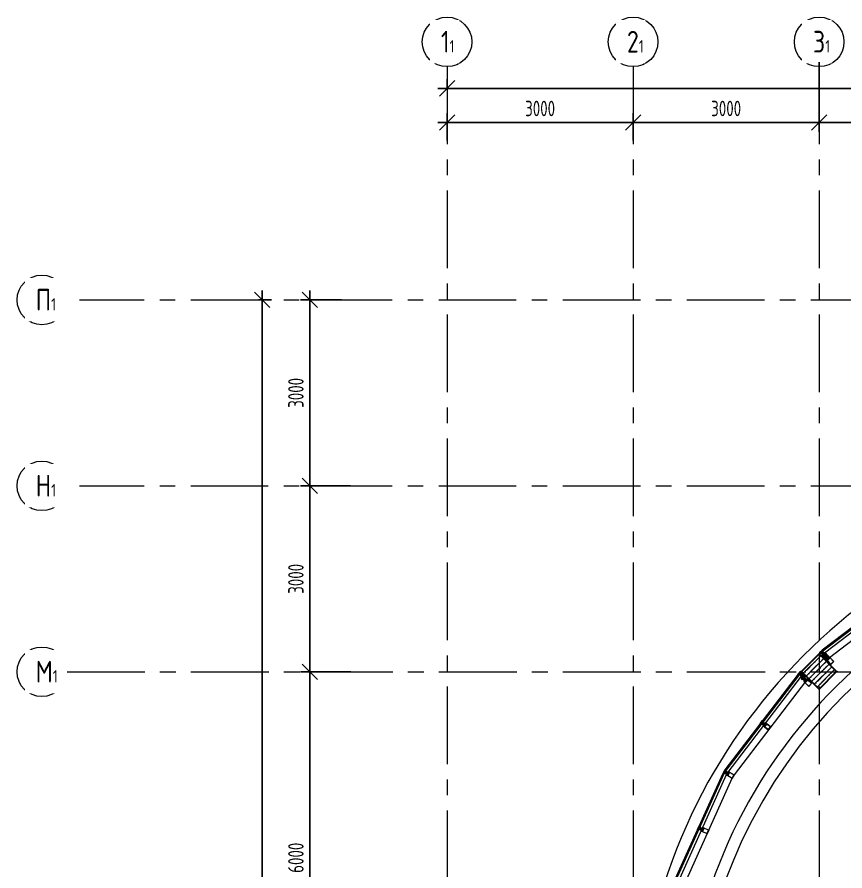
# Model space of a CAD drawing. Header units: millimetres. Extents: x -248073 to 8952771, y -150083 to 710860.
# Drawn here: x -13364 to -15, y 306183 to 319957 of the extents above; entities that cross this region are included whole.
import ezdxf

# ---------------------------------------------------------------- set-up
doc = ezdxf.new("R2010")
doc.units = ezdxf.units.MM
doc.linetypes.add('CENTER', pattern=[2, 1.25, -0.25, 0.25, -0.25])
doc.layers.get('Defpoints').update_dxf_attribs({"color": 8})
for name, color, linetype, lineweight in [('АР_Колонны', 5, 'Continuous', 30), ('АР_Колонны Штрих', 250, 'Continuous', 5), ('АР_Навесной фасад', 5, 'Continuous', 5), ('АР_Оси', 193, 'Continuous', 9), ('АР_Оси размеры', 164, 'Continuous', 9), ('АР_Перегородки витражные', 152, 'Continuous', 13), ('АР_Подоконники', 163, 'Continuous', 9), ('АР_Сущ Несущая стена', 202, 'Continuous', 30)]:
    doc.layers.add(name, color=color, linetype=linetype, lineweight=lineweight)
doc.styles.add('ГОСТ 2.304', font='', dxfattribs={"width": 0.7})
doc.styles.get('ГОСТ 2.304').set_extended_font_data('ISOCPEUR')
doc.dimstyles.new('СПДС', dxfattribs={"dimscale": 100, "dimtxt": 2.5, "dimasz": 2.5, "dimexe": 1.5, "dimexo": 0, "dimgap": 1, "dimtad": 1, "dimdec": 0, "dimrnd": 1, "dimtxsty": 'ГОСТ 2.304', "dimblk": 'OBLIQUE', "dimcen": 2.5, "dimdle": 1.5, "dimadec": 0, "dimazin": 2, "dimtfac": 0.75, "dimtdec": 0, "dimtmove": 1, "dimatfit": 3, "dimfxl": 1, "dimtolj": 1, "dimarcsym": 1})
pattern_1 = [(335.76716334, (-69115.3163, 318510.941), (0.651582564, 1.447617495), []), (65.76716334, (-69115.3163, 318510.941), (-1.447617495, 0.651582564), [])]

# ---------------------------------------------------------------- blocks, each defined once
blk = doc.blocks.new('_Oblique')
at = {"color": 8, "linetype": 'ByBlock', "lineweight": -2}
blk.add_line((-0.5, -0.5), (0.5, 0.5), dxfattribs=at)
blk = doc.blocks.new('*D1026')
at = {"layer": 'Defpoints', "color": 0, "ltscale": 100, "transparency": 16777216}
for p in [(-8643, 309395), (-7983, 309395), (-8131, 303395)]:
    blk.add_point(p, dxfattribs=at)
at = {"layer": 'АР_Оси размеры', "color": 8, "lineweight": -2, "ltscale": 100, "transparency": 16777216}
for p, q in [((-8643, 303245), (-8643, 309545)), ((-7983, 309395), (-8793, 309395)), ((-8131, 303395), (-8793, 303395))]:
    blk.add_line(p, q, dxfattribs=at)
at = {"layer": 'АР_Оси размеры', "color": 8, "lineweight": -2, "ltscale": 100, "transparency": 16777216, "xscale": 250, "yscale": 250, "zscale": 250}
for p, rotation in [((-8643, 309395), 90), ((-8643, 303395), 270)]:
    blk.add_blockref('_Oblique', p, dxfattribs=dict(at, rotation=rotation))
at = {"layer": 'АР_Оси размеры', "color": 8, "ltscale": 100, "transparency": 16777216, "insert": (-8868, 306395), "char_height": 250, "attachment_point": 5, "rotation": 90, "style": 'ГОСТ 2.304'}
blk.add_mtext('\\A1;6000', dxfattribs=at)
blk = doc.blocks.new('*D1027')
at = {"layer": 'Defpoints', "color": 0, "ltscale": 100, "transparency": 16777216}
for p in [(-8643, 312395), (-8131, 312395), (-7988, 309395)]:
    blk.add_point(p, dxfattribs=at)
at = {"layer": 'АР_Оси размеры', "color": 8, "lineweight": -2, "ltscale": 100, "transparency": 16777216}
for p, q in [((-8643, 309245), (-8643, 312545)), ((-8131, 312395), (-8793, 312395)), ((-7988, 309395), (-8793, 309395))]:
    blk.add_line(p, q, dxfattribs=at)
at = {"layer": 'АР_Оси размеры', "color": 8, "lineweight": -2, "ltscale": 100, "transparency": 16777216, "xscale": 250, "yscale": 250, "zscale": 250}
for p, rotation in [((-8643, 312395), 90), ((-8643, 309395), 270)]:
    blk.add_blockref('_Oblique', p, dxfattribs=dict(at, rotation=rotation))
at = {"layer": 'АР_Оси размеры', "color": 8, "ltscale": 100, "transparency": 16777216, "insert": (-8868, 310895), "char_height": 250, "attachment_point": 5, "rotation": 90, "style": 'ГОСТ 2.304'}
blk.add_mtext('\\A1;3000', dxfattribs=at)
blk = doc.blocks.new('*D1028')
at = {"layer": 'Defpoints', "color": 0, "ltscale": 100, "transparency": 16777216}
for p in [(-8643, 315395), (-8131, 315395), (-7988, 312395)]:
    blk.add_point(p, dxfattribs=at)
at = {"layer": 'АР_Оси размеры', "color": 8, "lineweight": -2, "ltscale": 100, "transparency": 16777216}
for p, q in [((-8643, 312245), (-8643, 315545)), ((-8131, 315395), (-8793, 315395)), ((-7988, 312395), (-8793, 312395))]:
    blk.add_line(p, q, dxfattribs=at)
at = {"layer": 'АР_Оси размеры', "color": 8, "lineweight": -2, "ltscale": 100, "transparency": 16777216, "xscale": 250, "yscale": 250, "zscale": 250}
for p, rotation in [((-8643, 315395), 90), ((-8643, 312395), 270)]:
    blk.add_blockref('_Oblique', p, dxfattribs=dict(at, rotation=rotation))
at = {"layer": 'АР_Оси размеры', "color": 8, "ltscale": 100, "transparency": 16777216, "insert": (-8868, 313895), "char_height": 250, "attachment_point": 5, "rotation": 90, "style": 'ГОСТ 2.304'}
blk.add_mtext('\\A1;3000', dxfattribs=at)
blk = doc.blocks.new('*D1029')
at = {"layer": 'Defpoints', "color": 0, "ltscale": 100, "transparency": 16777216}
for p in [(-9469, 315395), (-9469, 267480), (-9413, 267480)]:
    blk.add_point(p, dxfattribs=at)
at = {"layer": 'АР_Оси размеры', "color": 8, "lineweight": -2, "ltscale": 100, "transparency": 16777216}
for p, q in [((-9413, 315545), (-9413, 267330)), ((-9469, 315395), (-9263, 315395)), ((-9469, 267480), (-9263, 267480))]:
    blk.add_line(p, q, dxfattribs=at)
at = {"layer": 'АР_Оси размеры', "color": 8, "lineweight": -2, "ltscale": 100, "transparency": 16777216, "xscale": 250, "yscale": 250, "zscale": 250}
for p, rotation in [((-9413, 315395), 90), ((-9413, 267480), 270)]:
    blk.add_blockref('_Oblique', p, dxfattribs=dict(at, rotation=rotation))
at = {"layer": 'АР_Оси размеры', "color": 8, "ltscale": 100, "transparency": 16777216, "insert": (-9640, 291438), "char_height": 250, "attachment_point": 5, "rotation": 90, "style": 'ГОСТ 2.304'}
blk.add_mtext('\\A1;47915', dxfattribs=at)
blk = doc.blocks.new('*D1030')
at = {"layer": 'Defpoints', "color": 0, "ltscale": 100, "transparency": 16777216}
for p in [(-3430, 318258), (-6430, 317964), (-3430, 317964)]:
    blk.add_point(p, dxfattribs=at)
at = {"layer": 'АР_Оси размеры', "color": 8, "lineweight": -2, "ltscale": 100, "transparency": 16777216}
for p, q in [((-6430, 317964), (-6430, 318408)), ((-3430, 317964), (-3430, 318408)), ((-6580, 318258), (-3280, 318258))]:
    blk.add_line(p, q, dxfattribs=at)
at = {"layer": 'АР_Оси размеры', "color": 8, "lineweight": -2, "ltscale": 100, "transparency": 16777216, "xscale": 250, "yscale": 250, "zscale": 250, "rotation": 180}
blk.add_blockref('_Oblique', (-6430, 318258), dxfattribs=at)
at = {"layer": 'АР_Оси размеры', "color": 8, "lineweight": -2, "ltscale": 100, "transparency": 16777216, "xscale": 250, "yscale": 250, "zscale": 250}
blk.add_blockref('_Oblique', (-3430, 318258), dxfattribs=at)
at = {"layer": 'АР_Оси размеры', "color": 8, "ltscale": 100, "transparency": 16777216, "insert": (-4930, 318483), "char_height": 250, "attachment_point": 5, "style": 'ГОСТ 2.304'}
blk.add_mtext('\\A1;3000', dxfattribs=at)
blk = doc.blocks.new('*D1031')
at = {"layer": 'Defpoints', "color": 0, "ltscale": 100, "transparency": 16777216}
for p in [(-430, 319228), (-430, 318258), (-3430, 317964)]:
    blk.add_point(p, dxfattribs=at)
at = {"layer": 'АР_Оси размеры', "color": 8, "lineweight": -2, "ltscale": 100, "transparency": 16777216}
for p, q in [((-430, 319228), (-430, 318108)), ((-3430, 317964), (-3430, 318408)), ((-3580, 318258), (-280, 318258))]:
    blk.add_line(p, q, dxfattribs=at)
at = {"layer": 'АР_Оси размеры', "color": 8, "lineweight": -2, "ltscale": 100, "transparency": 16777216, "xscale": 250, "yscale": 250, "zscale": 250, "rotation": 180}
blk.add_blockref('_Oblique', (-3430, 318258), dxfattribs=at)
at = {"layer": 'АР_Оси размеры', "color": 8, "lineweight": -2, "ltscale": 100, "transparency": 16777216, "xscale": 250, "yscale": 250, "zscale": 250}
blk.add_blockref('_Oblique', (-430, 318258), dxfattribs=at)
at = {"layer": 'АР_Оси размеры', "color": 8, "ltscale": 100, "transparency": 16777216, "insert": (-1930, 318483), "char_height": 250, "attachment_point": 5, "style": 'ГОСТ 2.304'}
blk.add_mtext('\\A1;3000', dxfattribs=at)
blk = doc.blocks.new('*D1032')
at = {"layer": 'Defpoints', "color": 0, "ltscale": 100, "transparency": 16777216}
for p in [(-430, 319228), (2570, 318846), (2570, 318258)]:
    blk.add_point(p, dxfattribs=at)
at = {"layer": 'АР_Оси размеры', "color": 8, "lineweight": -2, "ltscale": 100, "transparency": 16777216}
for p, q in [((-430, 319228), (-430, 318108)), ((2570, 318846), (2570, 318108)), ((-580, 318258), (2720, 318258))]:
    blk.add_line(p, q, dxfattribs=at)
at = {"layer": 'АР_Оси размеры', "color": 8, "lineweight": -2, "ltscale": 100, "transparency": 16777216, "xscale": 250, "yscale": 250, "zscale": 250, "rotation": 180}
blk.add_blockref('_Oblique', (-430, 318258), dxfattribs=at)
at = {"layer": 'АР_Оси размеры', "color": 8, "lineweight": -2, "ltscale": 100, "transparency": 16777216, "xscale": 250, "yscale": 250, "zscale": 250}
blk.add_blockref('_Oblique', (2570, 318258), dxfattribs=at)
at = {"layer": 'АР_Оси размеры', "color": 8, "ltscale": 100, "transparency": 16777216, "insert": (1070, 318483), "char_height": 250, "attachment_point": 5, "style": 'ГОСТ 2.304'}
blk.add_mtext('\\A1;3000', dxfattribs=at)
blk = doc.blocks.new('*D1015')
at = {"layer": 'Defpoints', "color": 0, "ltscale": 100, "transparency": 16777216}
for p in [(-6430, 318807), (57080, 318807), (57080, 318807)]:
    blk.add_point(p, dxfattribs=at)
at = {"layer": 'АР_Оси размеры', "color": 8, "lineweight": -2, "ltscale": 100, "transparency": 16777216}
for p, q in [((-6430, 318807), (-6430, 318957)), ((57080, 318807), (57080, 318957)), ((-6580, 318807), (57230, 318807))]:
    blk.add_line(p, q, dxfattribs=at)
at = {"layer": 'АР_Оси размеры', "color": 8, "lineweight": -2, "ltscale": 100, "transparency": 16777216, "xscale": 250, "yscale": 250, "zscale": 250, "rotation": 180}
blk.add_blockref('_Oblique', (-6430, 318807), dxfattribs=at)
at = {"layer": 'АР_Оси размеры', "color": 8, "lineweight": -2, "ltscale": 100, "transparency": 16777216, "xscale": 250, "yscale": 250, "zscale": 250}
blk.add_blockref('_Oblique', (57080, 318807), dxfattribs=at)
at = {"layer": 'АР_Оси размеры', "color": 8, "ltscale": 100, "transparency": 16777216, "insert": (25325, 319032), "char_height": 250, "attachment_point": 5, "style": 'ГОСТ 2.304'}
blk.add_mtext('\\A1;63510', dxfattribs=at)
blk = doc.blocks.new('A$Cb486bd23')
at = {"layer": 'АР_Колонны Штрих', "ltscale": 100}
h = blk.add_hatch(dxfattribs=at)
h.set_pattern_fill('ANSI35', color=8, scale=500)
h.set_pattern_definition([(45, (-955186.53, 45622.26), (-88.388348, 88.388348), []), (45, (-955098.14, 45622.26), (-88.388348, 88.388348), [156.25, -31.25, 0, -31.25])])
h.paths.add_polyline_path([(2181, 6028), (1899, 5745), (2181, 5462), (2464, 5745)])
blk = doc.blocks.new('A$C641599e0')
at = {"layer": 'АР_Колонны', "color": 8, "ltscale": 100}
blk.add_lwpolyline([(1899, 5745), (2181, 6028), (2464, 5745), (2181, 5462)], close=True, dxfattribs=at)
blk = doc.blocks.new('стойка витр.')
h = blk.add_hatch()
h.set_pattern_fill('ANSI37', color=8, scale=0.5, angle=-69.2328)
h.set_pattern_definition(pattern_1)
edge = h.paths.add_edge_path()
edge.add_line((-23, 14), (-23, 15))
edge.add_arc((-23, 15), 0.427, 20.7605, 72.3)
edge.add_arc((-23, 16), 0.427, 110.764, 252.288, ccw=False)
edge.add_line((-23, 16), (-22, 16))
edge.add_arc((-22, 16), 0.183, 20.749, 110.7854, ccw=False)
edge.add_line((-22, 16), (-22, 16))
edge.add_arc((-22, 16), 0.183, 200.7666, 335.778)
edge.add_line((-22, 16), (-21, 18))
edge.add_arc((-22, 18), 0.637, 344.3928, 381.7249)
edge.add_line((-21, 18), (-23, 22))
edge.add_arc((-23, 22), 0.637, 19.8094, 57.1415)
edge.add_line((-23, 22), (-24, 23))
edge.add_arc((-24, 23), 0.183, 65.7564, 200.7677)
edge.add_line((-25, 23), (-24, 23))
edge.add_arc((-25, 23), 0.183, -69.251, 20.7854, ccw=False)
edge.add_line((-25, 23), (-26, 22))
edge.add_arc((-26, 23), 0.427, 149.2464, 290.7703, ccw=False)
edge.add_arc((-27, 23), 0.427, 329.2344, 380.7738)
edge.add_line((-26, 23), (-27, 24))
edge.add_arc((-27, 24), 0.183, 20.749, 110.7854)
edge.add_line((-27, 24), (-33, 22))
edge.add_arc((-33, 21), 0.306, 107.612, 200.6883)
edge.add_line((-34, 21), (-33, 21))
edge.add_arc((-33, 21), 0.304, 200.7453, 225.8124)
edge.add_line((-33, 21), (-32, 19))
edge.add_arc((-32, 19), 0.305, -108.8628, 45.7814, ccw=False)
edge.add_arc((-29, 28), 9.95, 231.9543, 250.0412, ccw=False)
edge.add_arc((-35, 20), 0.4, 42.3093, 119.225)
edge.add_arc((-35, 20), 0.602, 134.395, 228.6478)
edge.add_arc((-29, 28), 11, 232.0873, 240.8889)
edge.add_arc((-37, 13), 6.09, 40.7589, 60.6144, ccw=False)
edge.add_arc((-33, 17), 0.305, -34.8959, 41.6027, ccw=False)
edge.add_line((-32, 16), (-33, 16))
edge.add_arc((-33, 16), 0.305, 145.1101, 256.4243)
edge.add_line((-33, 15), (-32, 15))
edge.add_arc((-32, 15), 0.305, -34.8899, 76.4243, ccw=False)
edge.add_line((-32, 15), (-32, 14))
edge.add_arc((-32, 14), 0.305, 145.1101, 256.4243)
edge.add_line((-32, 13), (-31, 13))
edge.add_arc((-31, 13), 0.305, -24.2247, 76.4204, ccw=False)
edge.add_line((-31, 13), (-32, 11))
edge.add_arc((-31, 11), 0.305, 155.7711, 290.7403)
edge.add_line((-31, 11), (-23, 14))
edge.add_arc((-23, 14), 0.183, 290.749, 380.749)
edge = h.paths.add_edge_path(flags=16)
edge.add_line((-23, 21), (-22, 19))
edge.add_arc((-23, 18), 0.541, -69.2328, 20.7672, ccw=False)
edge.add_line((-23, 18), (-23, 18))
edge.add_arc((-24, 18), 0.541, 200.7672, 290.7672, ccw=False)
edge.add_line((-24, 18), (-25, 20))
edge.add_arc((-25, 20), 0.541, 110.7672, 200.7672, ccw=False)
edge.add_line((-25, 21), (-24, 21))
edge.add_arc((-24, 21), 0.541, 20.7672, 110.7672, ccw=False)
edge = h.paths.add_edge_path(flags=16)
edge.add_line((-27, 20), (-26, 17))
edge.add_arc((-26, 17), 0.541, -69.2328, 20.7672, ccw=False)
edge.add_line((-26, 16), (-28, 15))
edge.add_arc((-28, 16), 0.541, 200.7672, 290.7672, ccw=False)
edge.add_line((-29, 15), (-30, 19))
edge.add_arc((-30, 19), 0.541, 110.7672, 200.7672, ccw=False)
edge.add_line((-30, 20), (-28, 21))
edge.add_arc((-27, 20), 0.541, 20.7672, 110.7672, ccw=False)
h = blk.add_hatch()
h.set_pattern_fill('ANSI37', color=8, scale=0.5, angle=-69.2328)
h.set_pattern_definition([(335.76716334, (-69115.9168, 318510.7132), (0.651582564, 1.447617495), []), (65.76716334, (-69115.9168, 318510.7132), (-1.447617495, 0.651582564), [])])
edge = h.paths.add_edge_path()
edge.add_arc((-61, -46), 0.549, 155.7657, 200.7672)
edge.add_line((-62, -46), (-61, -44))
edge.add_arc((-61, -44), 0.183, 20.7672, 155.7657)
edge.add_line((-61, -44), (-61, -45))
edge.add_arc((-61, -45), 0.183, 200.7672, 290.7672)
edge.add_line((-61, -45), (-59, -44))
edge.add_arc((-60, -44), 0.427, -69.2328, 72.2936)
edge.add_arc((-59, -43), 0.427, 200.7672, 252.2936)
edge.add_line((-60, -43), (-63, -35))
edge.add_arc((-63, -34), 0.305, 110.7672, 200.7672)
edge.add_line((-63, -34), (-61, -33))
edge.add_arc((-60, -34), 0.304, 76.4029, 110.7672)
edge.add_line((-60, -33), (-60, -34))
edge.add_arc((-108, -56), 53, 16.7114, 24.8229)
edge.add_line((-57, -41), (-58, -41))
edge.add_arc((-58, -41), 0.305, 145.1109, 256.4234)
edge.add_line((-58, -42), (-57, -42))
edge.add_arc((-57, -42), 0.305, -34.8891, 76.4234)
edge.add_line((-57, -42), (-57, -43))
edge.add_arc((-57, -43), 0.305, 145.1109, 256.4234)
edge.add_line((-57, -44), (-56, -44))
edge.add_arc((-56, -44), 0.305, -34.8891, 76.4234)
edge.add_line((-56, -44), (-56, -45))
edge.add_arc((-56, -45), 0.305, 145.1109, 256.4234)
edge.add_line((-56, -46), (-55, -46))
edge.add_arc((-56, -46), 0.305, -34.8891, 76.4234)
edge.add_line((-55, -46), (-56, -47))
edge.add_arc((-56, -47), 0.305, 145.1109, 256.4234)
edge.add_line((-56, -47), (-55, -48))
edge.add_arc((-55, -48), 0.305, -34.8891, 76.4234)
edge.add_line((-55, -48), (-55, -49))
edge.add_arc((-55, -49), 0.305, 145.1109, 256.4234)
edge.add_line((-55, -49), (-54, -50))
edge.add_arc((-54, -50), 0.305, -34.8891, 76.4234)
edge.add_line((-54, -50), (-54, -51))
edge.add_arc((-54, -51), 0.305, 145.1109, 256.4234)
edge.add_line((-54, -51), (-53, -51))
edge.add_arc((-53, -52), 0.305, -43.6751, 76.4279)
edge.add_line((-53, -52), (-54, -53))
edge.add_arc((-54, -53), 0.305, 136.3286, 262.7471)
edge.add_arc((-55, -61), 7.99, 59.586, 82.7471)
edge.add_arc((-51, -54), 0.305, 253.291, 419.586)
edge.add_arc((-53, -61), 6.03, 73.291, 110.7672)
edge.add_line((-55, -55), (-55, -55))
edge.add_arc((-55, -55), 0.427, 200.7672, 290.7672)
edge.add_line((-55, -55), (-57, -51))
edge.add_arc((-56, -51), 0.427, 149.2366, 200.7672)
edge.add_arc((-57, -51), 0.427, -30.7634, 40.0143)
edge.add_arc((-57, -51), 0.427, 40.0005, 110.7672)
edge.add_line((-57, -50), (-58, -51))
edge.add_arc((-58, -51), 0.183, 110.7672, 200.7672)
edge.add_line((-58, -51), (-58, -51))
edge.add_arc((-59, -51), 0.183, 245.7686, 380.7672)
edge.add_line((-59, -51), (-60, -51))
edge.add_arc((-60, -50), 0.549, 200.7672, 245.7686)
edge.add_line((-60, -50), (-62, -46))
edge = h.paths.add_edge_path(flags=16)
edge.add_arc((-59, -49), 0.541, 200.7672, 290.7672)
edge.add_line((-61, -47), (-60, -49))
edge.add_arc((-60, -47), 0.541, 110.7672, 200.7672)
edge.add_line((-59, -46), (-60, -46))
edge.add_arc((-59, -46), 0.541, 20.7672, 110.7672)
edge.add_line((-58, -48), (-59, -46))
edge.add_arc((-58, -49), 0.541, -69.2328, 20.7672)
edge.add_line((-59, -50), (-58, -49))
h = blk.add_hatch()
h.set_pattern_fill('ANSI37', color=8, scale=0.5, angle=-69.2328)
h.set_pattern_definition(pattern_1)
edge = h.paths.add_edge_path()
edge.add_line((-8, -26), (-7, -27))
edge.add_arc((-8, -27), 0.427, -30.7656, 20.7738, ccw=False)
edge.add_arc((-7, -27), 0.427, 149.2464, 290.7703)
edge.add_line((-7, -28), (-6, -27))
edge.add_arc((-6, -27), 0.183, 290.749, 380.7854)
edge.add_line((-6, -27), (-6, -27))
edge.add_arc((-6, -27), 0.183, 65.7564, 200.7677, ccw=False)
edge.add_line((-5, -27), (-4, -27))
edge.add_arc((-4, -28), 0.637, 19.8094, 57.1415, ccw=False)
edge.add_line((-4, -28), (-2, -31))
edge.add_arc((-3, -32), 0.637, -15.6072, 21.7249, ccw=False)
edge.add_line((-2, -32), (-3, -33))
edge.add_arc((-3, -33), 0.183, 200.7666, 335.778, ccw=False)
edge.add_line((-3, -33), (-3, -33))
edge.add_arc((-3, -33), 0.183, 20.749, 110.7854)
edge.add_line((-3, -33), (-4, -34))
edge.add_arc((-4, -34), 0.427, 110.764, 252.288)
edge.add_arc((-5, -35), 0.427, 20.7605, 72.3, ccw=False)
edge.add_line((-4, -35), (-4, -36))
edge.add_arc((-4, -36), 0.183, -69.251, 20.7854, ccw=False)
edge.add_line((-4, -36), (-11, -38))
edge.add_arc((-11, -38), 0.306, 200.846, 293.9223, ccw=False)
edge.add_line((-11, -38), (-11, -38))
edge.add_arc((-11, -37), 0.304, 175.722, 200.789, ccw=False)
edge.add_line((-11, -37), (-11, -35))
edge.add_arc((-12, -35), 0.305, 355.7529, 510.3972)
edge.add_arc((-3, -40), 9.95, 151.4932, 169.58)
edge.add_arc((-13, -38), 0.4, 282.3093, 359.225, ccw=False)
edge.add_arc((-13, -38), 0.602, 172.8865, 267.1393, ccw=False)
edge.add_arc((-3, -40), 11, 160.6454, 169.447, ccw=False)
edge.add_arc((-19, -34), 6.09, 340.92, 360.7754)
edge.add_arc((-13, -34), 0.305, 359.9316, 436.4302)
edge.add_line((-13, -34), (-14, -34))
edge.add_arc((-14, -33), 0.305, 145.1101, 256.4243, ccw=False)
edge.add_line((-14, -33), (-14, -32))
edge.add_arc((-14, -32), 0.305, 325.1101, 436.4243)
edge.add_line((-14, -32), (-15, -32))
edge.add_arc((-15, -31), 0.305, 145.1101, 256.4243, ccw=False)
edge.add_line((-15, -31), (-14, -30))
edge.add_arc((-15, -30), 0.305, 325.1139, 425.759)
edge.add_line((-15, -30), (-16, -29))
edge.add_arc((-16, -29), 0.305, 110.794, 245.7633, ccw=False)
edge.add_line((-16, -29), (-8, -26))
edge.add_arc((-8, -26), 0.183, 20.7854, 110.7854, ccw=False)
edge = h.paths.add_edge_path(flags=16)
edge.add_line((-3, -31), (-4, -29))
edge.add_arc((-5, -29), 0.541, 20.7672, 110.7672)
edge.add_line((-5, -28), (-6, -29))
edge.add_arc((-6, -29), 0.541, 110.7672, 200.7672)
edge.add_line((-6, -29), (-5, -32))
edge.add_arc((-5, -32), 0.541, 200.7672, 290.7672)
edge.add_line((-5, -32), (-4, -32))
edge.add_arc((-4, -31), 0.541, 290.7672, 380.7672)
edge = h.paths.add_edge_path(flags=16)
edge.add_line((-7, -33), (-8, -29))
edge.add_arc((-9, -30), 0.541, 20.7672, 110.7672)
edge.add_line((-9, -29), (-11, -30))
edge.add_arc((-11, -31), 0.541, 110.7672, 200.7672)
edge.add_line((-11, -31), (-10, -34))
edge.add_arc((-10, -34), 0.541, 200.7672, 290.7672)
edge.add_line((-9, -35), (-7, -34))
edge.add_arc((-7, -33), 0.541, 290.7672, 380.7672)
at = {"color": 8, "lineweight": 0, "ltscale": 100, "transparency": 33554687}
for points in [[(-69, -58), (-90, -2), (-90, -1), (-89, -1), (-89, -1), (-88, -3), (-87, -3), (-87, -3), (-86, -3), (-87, -1), (-87, 0), (-82, 2), (-81, 1), (-80, 1), (-77, 4), (-78, 5), (-90, 0), (-91, -2), (-70, -59), (-68, -60), (-55, -55), (-55, -54), (-59, -54), (-59, -54), (-60, -56), (-65, -58), (-66, -57), (-67, -55), (-67, -55), (-68, -55), (-68, -56), (-67, -58), (-67, -58), (-68, -59)], [(66, 59), (-27, 24), (-26, 22), (-25, 22), (-25, 22), (-25, 23), (-21, 25), (-19, 21), (-19, 21), (-19, 21), (-18, 17), (-22, 16), (-23, 17), (-23, 16), (-23, 16), (-23, 14), (-17, 16), (-16, 17), (-15, 20), (-15, 20), (-17, 24), (-17, 25), (-17, 25), (-14, 27), (-12, 26), (-4, 5), (-5, 4), (-33, -7), (-33, -7), (-32, -8), (-31, -9), (-30, -9), (-30, -9), (-29, -9), (-29, -8), (-28, -9), (-27, -8), (-27, -8), (-26, -8), (-25, -7), (-25, -7), (-25, -7), (-24, -7), (-24, -6), (-23, -7), (-22, -6), (-22, -6), (-21, -6), (-20, -6), (-20, -5), (-20, -5), (-19, -5), (-18, -4), (-18, -5), (-17, -4), (-15, -5), (-15, -6), (-16, -8), (-16, -9), (-16, -8), (-17, -9), (-18, -9), (-18, -9), (-19, -9), (-19, -10), (-20, -10), (-21, -10), (-21, -11), (-21, -10), (-23, -11), (-23, -11), (-23, -11), (-24, -11), (-24, -12), (-25, -12), (-26, -12), (-26, -13), (-26, -12), (-28, -13), (-28, -13), (-28, -13), (-29, -13), (-29, -14), (-30, -15), (-29, -16), (-29, -16), (-1, -6), (0, -6), (8, -28), (8, -29), (4, -31), (3, -30), (3, -29), (2, -25), (2, -25), (-1, -23), (-2, -23), (-8, -25), (-7, -27), (-6, -28), (-6, -27), (-6, -26), (-2, -25), (0, -28), (0, -28), (0, -29), (1, -32), (-4, -34), (-4, -33), (-4, -33), (-5, -34), (-4, -36), (89, -1), (89, 1), (67, 59)], [(64, 56), (85, 0), (11, -28), (-11, 28)]]:
    blk.add_lwpolyline(points, close=True, dxfattribs=at)
for points in [[(-74, -6), (-74, -6), (-75, -6), (-74, -7), (-77, -8, -0.414362), (-77, -8), (-79, -2, -0.414326), (-79, 0), (-77, 0), (-77, -1), (-76, 0), (-76, 0), (-77, 3, 0.551224), (-78, 4), (-80, 1, -0.267349), (-81, 1), (-82, 1, 0.249629), (-83, 1), (-86, -2, 0.827043), (-86, -3), (-82, -2, -0.414326), (-81, -2), (-78, -9, 0.414326), (-77, -10), (-76, -9, -0.082799), (-72, -16), (-68, -26), (-68, -26), (-68, -26), (-65, -35, -0.082799), (-63, -43), (-64, -44, 0.414326), (-65, -45), (-62, -52, -0.414326), (-62, -53), (-66, -55, 0.827043), (-66, -56), (-61, -56, 0.249629), (-61, -55), (-60, -54, -0.267349), (-59, -54), (-56, -54, 0.551224), (-56, -54), (-57, -51), (-57, -50), (-58, -50), (-58, -51), (-59, -52, -0.414326), (-60, -51), (-63, -45, -0.414362), (-63, -45), (-60, -44), (-60, -45), (-60, -45), (-59, -44)], [(-74, 3, 0.57795), (-74, 4), (-75, 4, -0.615334), (-75, 4, 0.101403), (-74, 7, 0.887085), (-74, 7, -0.164997), (-77, 5), (-77, 5, 0.414304), (-78, 4), (-76, 1, 0.228696), (-76, 1, -0.319049), (-76, 0, -0.319002), (-76, 0), (-77, -1, -0.4144), (-77, -1), (-78, 0, 0.668339), (-78, 0), (-79, -2, 0.198883), (-79, -2), (-77, -6, 0.198883), (-77, -7), (-75, -7, 0.668339), (-75, -7), (-75, -7, -0.4144), (-75, -7), (-74, -6, -0.710202), (-73, -7, 0.228696), (-73, -7), (-70, -16, 0.414362), (-70, -16), (-67, -15, 0.151171), (-67, -15), (-67, -15, 0.035408), (-70, -8), (-71, -7, -0.527868), (-71, -7), (-70, -6, 0.527868), (-71, -6), (-72, -5, -0.527868), (-72, -5), (-71, -4, 0.527868), (-71, -4), (-72, -4, -0.527868), (-72, -3), (-72, -2, 0.527868), (-72, -2), (-73, -2, -0.527868), (-73, -1), (-73, 0, 0.527868), (-73, 0), (-74, 0, -0.527868), (-74, 1), (-73, 1, 0.527868), (-74, 2), (-74, 2, -0.527868), (-75, 3)], [(-23, 14), (-23, 15, 0.228752), (-23, 15, -0.710164), (-23, 16), (-22, 16, -0.4144), (-22, 16), (-22, 16, 0.66825), (-22, 16), (-21, 18, 0.164348), (-21, 18), (-23, 22, 0.164348), (-23, 22), (-24, 23, 0.66825), (-25, 23), (-24, 23, -0.4144), (-25, 23), (-26, 22, -0.710164), (-26, 23, 0.228752), (-26, 23), (-27, 24, 0.4144), (-27, 24), (-33, 22, 0.430028), (-34, 21), (-33, 21, 0.109814), (-33, 21), (-32, 19, -0.800036), (-32, 18, -0.079083), (-35, 20, 0.348803), (-35, 20, 0.436125), (-35, 19, 0.038423), (-34, 18, -0.086853), (-32, 17, -0.346763), (-32, 16), (-33, 16, 0.527877), (-33, 15), (-32, 15, -0.527877), (-32, 15), (-32, 14, 0.527877), (-32, 13), (-31, 13, -0.469739), (-31, 13), (-32, 11, 0.667984), (-31, 11), (-23, 14, 0.414214)], [(-32, -8), (-33, -7, 0.523933), (-33, -7), (-64, -19, 0.414326), (-65, -20), (-64, -21, 0.410627), (-63, -21), (-63, -21, 0.492552), (-63, -21), (-63, -20, -0.441111), (-63, -20), (-61, -19, -0.208057), (-60, -19, -0.000016), (-57, -21, -0.439819), (-56, -22, -0.000016), (-58, -25, -0.208057), (-58, -26), (-60, -27, -0.441111), (-60, -26), (-61, -26, 0.492552), (-61, -26), (-61, -26, 0.410627), (-62, -27), (-61, -28, 0.414326), (-61, -28), (-30, -17, 0.523933), (-29, -16), (-30, -15)], [(-53, -51, -0.57795), (-53, -52), (-54, -53, 0.615334), (-54, -53, -0.101403), (-51, -54, -0.887085), (-51, -55, 0.164997), (-55, -55), (-55, -55, -0.414304), (-55, -55), (-57, -51, -0.228696), (-57, -51, 0.319049), (-57, -50, 0.319002), (-57, -50), (-58, -51, 0.4144), (-58, -51), (-58, -51, -0.668339), (-59, -51), (-60, -51, -0.198883), (-60, -50), (-62, -46, -0.198883), (-62, -46), (-61, -44, -0.668339), (-61, -44), (-61, -45, 0.4144), (-61, -45), (-59, -44, 0.710202), (-59, -43, -0.228696), (-60, -43), (-63, -35, -0.414362), (-63, -34), (-61, -33, -0.151171), (-60, -33), (-60, -34, -0.035408), (-57, -41), (-58, -41, 0.527868), (-58, -42), (-57, -42, -0.527868), (-57, -42), (-57, -43, 0.527868), (-57, -44), (-56, -44, -0.527868), (-56, -44), (-56, -45, 0.527868), (-56, -46), (-55, -46, -0.527868), (-55, -46), (-56, -47, 0.527868), (-56, -47), (-55, -48, -0.527868), (-55, -48), (-55, -49, 0.527868), (-55, -49), (-54, -50, -0.527868), (-54, -50), (-54, -51, 0.527868), (-54, -51)], [(-8, -26), (-7, -27, -0.228752), (-7, -27, 0.710164), (-7, -28), (-6, -27, 0.4144), (-6, -27), (-6, -27, -0.66825), (-5, -27), (-4, -27, -0.164348), (-4, -28), (-2, -31, -0.164348), (-2, -32), (-3, -33, -0.66825), (-3, -33), (-3, -33, 0.4144), (-3, -33), (-4, -34, 0.710164), (-4, -34, -0.228752), (-4, -35), (-4, -36, -0.4144), (-4, -36), (-11, -38, -0.430028), (-11, -38), (-11, -38, -0.109814), (-11, -37), (-11, -35, 0.800036), (-12, -35, 0.079083), (-13, -38, -0.348803), (-13, -38, -0.436125), (-14, -38, -0.038423), (-13, -36, 0.086853), (-13, -34, 0.346763), (-13, -34), (-14, -34, -0.527877), (-14, -33), (-14, -32, 0.527877), (-14, -32), (-15, -32, -0.527877), (-15, -31), (-14, -30, 0.469739), (-15, -30), (-16, -29, -0.667984), (-16, -29), (-8, -26, -0.414214)]]:
    blk.add_lwpolyline(points, format="xyb", close=True, dxfattribs=at)
for points in [[(-72, 0), (-73, 0)], [(-70, -6), (-69, -6), (-31, 9), (-31, 9), (-31, 11)], [(-27, 24), (-27, 24)], [(-23, 14), (-23, 14)], [(-56, -42), (-56, -41), (-17, -27), (-17, -27), (-16, -29)]]:
    blk.add_lwpolyline(points, dxfattribs=at)
at = {"color": 8}
blk.add_lwpolyline([(-73, 0), (-55, -48), (-54, -48), (-72, 0)], close=True, dxfattribs=at)
for points in [[(-27, 20), (-26, 17, -0.414214), (-26, 16), (-28, 15, -0.414214), (-29, 15), (-30, 19, -0.414214), (-30, 20), (-28, 21, -0.414214)], [(-23, 21), (-22, 19, -0.414214), (-23, 18), (-23, 18, -0.414214), (-24, 18), (-25, 20, -0.414214), (-25, 21), (-24, 21, -0.414214)], [(-75, -2), (-74, -4, -0.414214), (-75, -5), (-76, -5, -0.414214), (-77, -5), (-78, -3, -0.414214), (-77, -2), (-76, -2, -0.414214)], [(-58, -48), (-59, -46, 0.414214), (-59, -46), (-60, -46, 0.414214), (-61, -47), (-60, -49, 0.414214), (-59, -50), (-58, -49, 0.414214)], [(-7, -33), (-8, -29, 0.414214), (-9, -29), (-11, -30, 0.414214), (-11, -31), (-10, -34, 0.414214), (-9, -35), (-7, -34, 0.414214)], [(-3, -31), (-4, -29, 0.414214), (-5, -28), (-6, -29, 0.414214), (-6, -29), (-5, -32, 0.414214), (-5, -32), (-4, -32, 0.414214)]]:
    blk.add_lwpolyline(points, format="xyb", close=True, dxfattribs=at)
at = {"color": 8, "lineweight": 0, "ltscale": 100, "transparency": 33554687}
blk.add_arc((-33, 21), 0.305, 110.7562, 200.7779, dxfattribs=at)
blk = doc.blocks.new('A$Ca602dfc3')
at = {"layer": 'АР_Навесной фасад', "color": 8, "ltscale": 100}
for p, q in [((1718, -116), (552, -1668)), ((1735, -125), (566, -1683)), ((1769, -150), (599, -1708)), ((1842, -232), (701, -1749)), ((-260, -3502), (523, -1722)), ((-243, -3512), (542, -1727)), ((-204, -3527), (580, -1743)), ((-96, -3545), (671, -1804)), ((-635, -5471), (-276, -3562)), ((-256, -3561), (-616, -5477)), ((-215, -3568), (-575, -5482)), ((-112, -3605), (-465, -5476))]:
    blk.add_line(p, q, dxfattribs=at)
at = {"layer": 'АР_Перегородки витражные', "color": 8, "xscale": -1}
for p, rotation in [((1802, -152), 158.0578973746889), ((1201, -945), 163.6115593509506), ((613, -1737), 172.094651146425), ((211, -2642), 176.7667326082509)]:
    blk.add_blockref('стойка витр.', p, dxfattribs=dict(at, rotation=rotation))
at = {"layer": 'АР_Перегородки витражные', "color": 8}
for p, rotation in [((-185, -3554), 324.6577666672254), ((-371, -4528), 327.9724738192307), ((-550, -5505), 337.496536021997)]:
    blk.add_blockref('стойка витр.', p, dxfattribs=dict(at, rotation=rotation))

msp = doc.modelspace()

# ---------------------------------------------------------------- hatches: boundary and pattern name
at = {"layer": 'АР_Колонны Штрих', "ltscale": 100}
h = msp.add_hatch(dxfattribs=at)
h.set_pattern_fill('ANSI35', color=8, scale=500)
h.set_pattern_definition([(45, (-957799.89, 349277.26), (-88.388348, 88.388348), []), (45, (-957711.5, 349277.26), (-88.388348, 88.388348), [156.25, -31.25, 0, -31.25])])
h.paths.add_polyline_path([(-432.01, 309682.55), (-714.86, 309399.71), (-432.01, 309116.87), (-149.17, 309399.71)])

# ---------------------------------------------------------------- linework, layer by layer
at = {"layer": 'АР_Колонны', "color": 8, "ltscale": 100}
msp.add_lwpolyline([(-714.86, 309399.71), (-432.01, 309682.55), (-149.17, 309399.71), (-432.01, 309116.87)], close=True, dxfattribs=at)
at = {"layer": 'АР_Оси', "color": 8, "linetype": 'CENTER', "ltscale": 1000}
for p, q in [((-6430.06, 319157.47), (-6430.06, 263425.12)), ((-3430.06, 319157.47), (-3430.06, 263425.12)), ((-430.06, 319157.47), (-430.06, 263425.12)), ((-12563.76, 315395), (70614.65, 315395)), ((-12563.76, 312395), (70614.65, 312395)), ((-12563.76, 309395), (70614.65, 309395))]:
    msp.add_line(p, q, dxfattribs=at)
at = {"layer": 'АР_Оси', "color": 8, "ltscale": 0.5}
for centre in [(-6430.06, 319557.47), (-3430.06, 319557.47), (-430.06, 319557.47), (-12963.76, 315395), (-12963.76, 312395), (-12963.76, 309395)]:
    msp.add_circle(centre, 400, dxfattribs=at)
at = {"layer": 'АР_Перегородки витражные', "color": 8, "ltscale": 100}
msp.add_line((-130.35, 309400.17), (-147.29, 309395.79), dxfattribs=at)
at = {"layer": 'АР_Подоконники', "color": 8, "ltscale": 100}
msp.add_arc((5787.83, 303187.66), 8235.69, 95.266139, 175.123476, dxfattribs=at)
at = {"layer": 'АР_Сущ Несущая стена', "color": 8, "lineweight": 18, "ltscale": 100}
for centre, radius, start, end in [((5787.01, 303189.42), 9148.86, 94.872341, 175.197822), ((5787.83, 303187.66), 8425.69, 94.876524, 174.796781)]:
    msp.add_arc(centre, radius, start, end, dxfattribs=at)

# ---------------------------------------------------------------- block references
at = {"color": 8, "ltscale": 100, "xscale": -1, "rotation": 90.47171515599885}
msp.add_blockref('A$Ca602dfc3', (-509.37, 311466.23), dxfattribs=at)
at = {"color": 8, "ltscale": 150}
for name in ['A$Cb486bd23', 'A$C641599e0']:
    msp.add_blockref(name, (-2613.36, 303655), dxfattribs=at)
at = {"color": 8, "ltscale": 100, "rotation": 359.5025506726814}
msp.add_blockref('A$Ca602dfc3', (-2488.01, 309488.48), dxfattribs=at)
at = {"layer": 'АР_Перегородки витражные', "color": 8, "rotation": 293.9612412463862}
msp.add_blockref('стойка витр.', (-276.02, 309598.03), dxfattribs=at)
at = {"layer": 'АР_Перегородки витражные', "color": 8, "xscale": -1, "rotation": 156.0387587536136}
msp.add_blockref('стойка витр.', (-633.09, 309240.96), dxfattribs=at)

# ---------------------------------------------------------------- dimensions: what is measured, and where the dimension line sits
at = {"layer": 'АР_Оси размеры', "color": 8, "ltscale": 100}
dim = msp.add_linear_dim(base=(-3430.06, 318257.82), p1=(-6430.06, 317963.95), p2=(-3430.06, 317963.95), dimstyle='СПДС', override={"dimclrd": 8, "dimclre": 8, "dimclrt": 8}, dxfattribs=at)
dim.commit()
dim.dimension.update_dxf_attribs({"geometry": '*D1030', "text_midpoint": (-4930.06, 318482.82)})
for base, p1, p2, picture, middle in [((-9413.31, 267480), (-9469.12, 315395), (-9469.12, 267480), '*D1029', (-9639.92, 291437.5)), ((-8642.74, 315395), (-7988.47, 312395), (-8131.48, 315395), '*D1028', (-8867.74, 313895)), ((-8642.74, 312395), (-7988.47, 309395), (-8131.48, 312395), '*D1027', (-8867.74, 310895)), ((-8642.74, 309395), (-8131.48, 303395), (-7983.31, 309395), '*D1026', (-8867.74, 306395))]:
    dim = msp.add_linear_dim(base=base, p1=p1, p2=p2, angle=90, dimstyle='СПДС', override={"dimclrd": 8, "dimclre": 8, "dimclrt": 8}, dxfattribs=at)
    dim.commit()
    dim.dimension.update_dxf_attribs({"geometry": picture, "text_midpoint": middle})

# ---------------------------------------------------------------- next in the draw order: texts
at = {"layer": 'АР_Оси', "color": 8, "char_height": 350, "attachment_point": 1, "line_spacing_factor": 1.149209, "style": 'ГОСТ 2.304', "bg_fill": 2}
for s, insert, width in [('{\\W0.8;1\\H0.57143x;1}', (-6529.88, 319735.25), 123.8671), ('{\\W0.8;2\\H0.57143x;1}', (-3529.88, 319735.25), 123.8671), ('{\\W0.8;3\\H0.57143x;1}', (-529.88, 319735.25), 123.8671), ('{\\W0.8;П\\H0.57143x;1}', (-13063.58, 315572.78), 528.8202), ('{\\W0.8;Н\\H0.57143x;1}', (-13063.58, 312572.78), 528.8202), ('{\\W0.8;М\\H0.57143x;1}', (-13063.58, 309572.78), 528.8202)]:
    msp.add_mtext(s, dxfattribs=dict(at, insert=insert, width=width))

# ---------------------------------------------------------------- next in the draw order: linework, layer by layer
at = {"layer": 'АР_Оси', "color": 8, "linetype": 'CENTER', "ltscale": 1000}
msp.add_line((-12553.54, 309395.33), (70624.87, 309395.33), dxfattribs=at)

# ---------------------------------------------------------------- next in the draw order: dimensions: what is measured, and where the dimension line sits
at = {"layer": 'АР_Оси размеры', "color": 8, "ltscale": 100}
for base, p1, p2, picture, middle in [((57079.94, 318807.47), (-6430.06, 318807.47), (57079.94, 318807.47), '*D1015', (25324.94, 319032.47)), ((-430.06, 318257.82), (-3430.06, 317963.95), (-430.06, 319227.6), '*D1031', (-1930.06, 318482.82)), ((2569.94, 318257.82), (-430.06, 319227.6), (2569.94, 318845.56), '*D1032', (1069.94, 318482.82))]:
    dim = msp.add_linear_dim(base=base, p1=p1, p2=p2, dimstyle='СПДС', override={"dimclrd": 8, "dimclre": 8, "dimclrt": 8}, dxfattribs=at)
    dim.commit()
    dim.dimension.update_dxf_attribs({"geometry": picture, "text_midpoint": middle})

doc.saveas('drawing.dxf')
